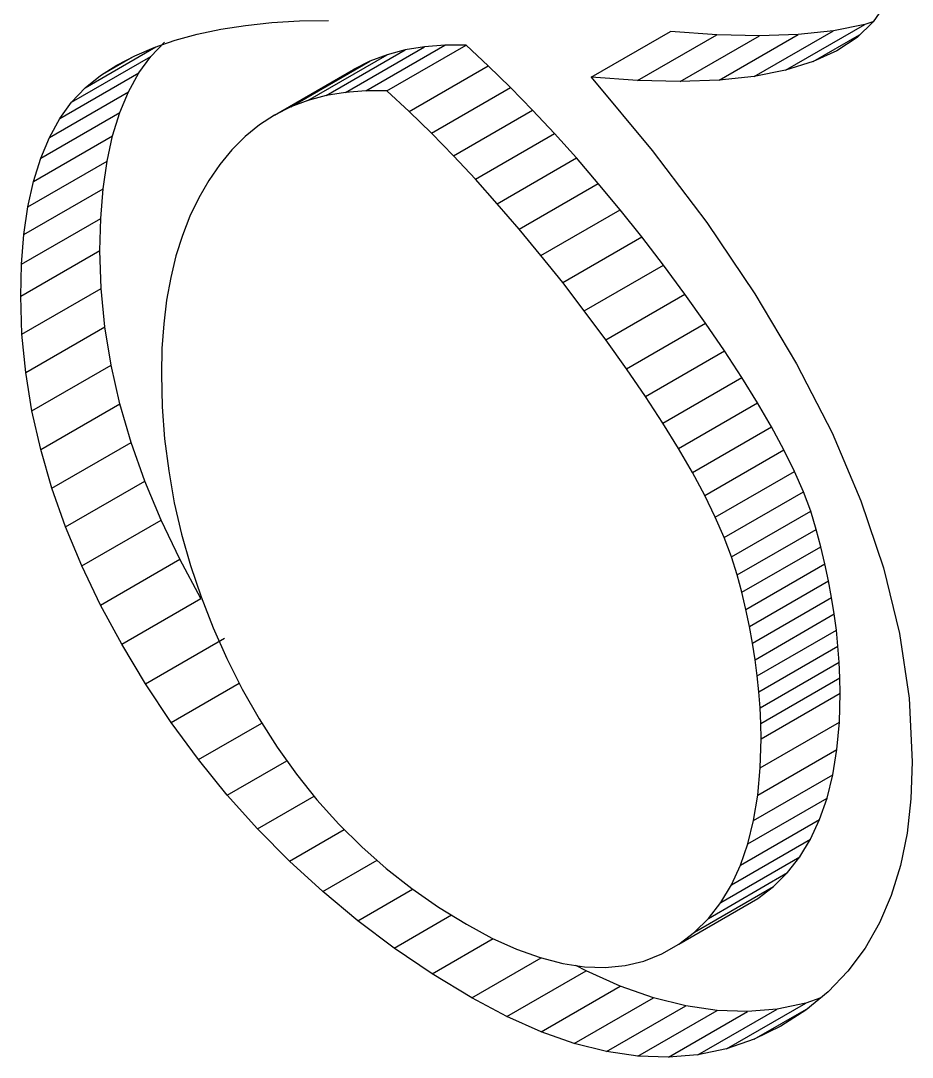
# Model space of a CAD drawing. Header units: millimetres. Extents: x -105 to 105, y -148 to 148.
# Drawn here: x 41.598 to 42.554, y -63.29 to -62.179 of the extents above; entities that cross this region are included whole.
import ezdxf

# ---------------------------------------------------------------- set-up
doc = ezdxf.new("R2010")
doc.units = ezdxf.units.MM
doc.layers.get('0').update_dxf_attribs({"lineweight": 18})

msp = doc.modelspace()

# ---------------------------------------------------------------- linework, layer by layer
at = {"color": 7, "lineweight": 30, "ltscale": 0.000491187}
msp.add_line((42.5253, -62.1608), (42.5119, -62.1802), dxfattribs=at)
at = {"color": 7, "lineweight": 30, "ltscale": 0.000589946}
msp.add_line((41.839, -62.1842), (41.8672, -62.1812), dxfattribs=at)
at = {"color": 7, "lineweight": 30, "ltscale": 0.000618684}
msp.add_line((41.8672, -62.1812), (41.8969, -62.1794), dxfattribs=at)
at = {"color": 7, "lineweight": 30, "ltscale": 0.000648239}
msp.add_line((41.8969, -62.1794), (41.928, -62.1788), dxfattribs=at)
at = {"color": 7, "lineweight": 30, "ltscale": 0.000505027}
msp.add_line((42.5119, -62.1802), (42.4945, -62.197), dxfattribs=at)
at = {"color": 7, "lineweight": 30, "ltscale": 0.000192453}
msp.add_line((42.5116, -62.1805), (42.5028, -62.1832), dxfattribs=at)
at = {"color": 7, "lineweight": 30, "ltscale": 0.000536433}
msp.add_line((41.7872, -62.1936), (41.8124, -62.1883), dxfattribs=at)
at = {"color": 7, "lineweight": 30, "ltscale": 0.000562448}
msp.add_line((41.8124, -62.1883), (41.839, -62.1842), dxfattribs=at)
at = {"color": 7, "lineweight": 30, "ltscale": 0.002041}
for p, q in [((42.2096, -62.2396), (42.2944, -62.1906)), ((42.3843, -62.2388), (42.4692, -62.1898)), ((42.4179, -62.2322), (42.5028, -62.1832)), ((42.2593, -62.2433), (42.3442, -62.1943)), ((42.305, -62.2443), (42.3899, -62.1954)), ((42.3467, -62.2429), (42.4316, -62.1939)), ((41.9254, -62.2594), (42.0103, -62.2104)), ((41.9461, -62.256), (42.0309, -62.207)), ((41.9678, -62.2543), (42.0526, -62.2053)), ((41.9905, -62.2544), (42.0754, -62.2054)), ((41.6526, -62.2664), (41.7375, -62.2174)), ((41.8874, -62.2716), (41.9723, -62.2226)), ((41.9059, -62.2646), (41.9907, -62.2156)), ((41.6398, -62.2841), (41.7247, -62.2351)), ((41.87, -62.2804), (41.9549, -62.2314)), ((42.0144, -62.2766), (42.0992, -62.2276)), ((41.6287, -62.3042), (41.7136, -62.2552)), ((42.0382, -62.2997), (42.123, -62.2508)), ((41.6194, -62.3266), (41.7042, -62.2777)), ((41.6117, -62.3515), (41.6965, -62.3025)), ((42.0854, -62.3491), (42.1703, -62.3001)), ((42.1089, -62.3753), (42.1938, -62.3263)), ((41.6057, -62.3787), (41.6905, -62.3297)), ((41.6014, -62.4082), (41.6863, -62.3592)), ((42.1324, -62.4025), (42.2172, -62.3535)), ((42.1557, -62.4307), (42.2406, -62.3817)), ((41.5989, -62.4402), (41.6837, -62.3912)), ((42.179, -62.4599), (42.2638, -62.4109)), ((42.2021, -62.4901), (42.287, -62.4411)), ((41.5993, -62.5153), (41.6842, -62.4663)), ((42.2252, -62.5213), (42.3101, -62.4723)), ((42.2474, -62.5523), (42.3322, -62.5033)), ((41.6034, -62.5562), (41.6882, -62.5072)), ((42.2677, -62.582), (42.3525, -62.5331)), ((41.61, -62.5974), (41.6949, -62.5484)), ((42.2863, -62.6105), (42.3711, -62.5615)), ((41.6194, -62.6387), (41.7043, -62.5897)), ((42.303, -62.6377), (42.3879, -62.5887)), ((42.318, -62.6635), (42.4029, -62.6145)), ((41.6314, -62.6801), (41.7163, -62.6312)), ((42.3312, -62.6881), (42.416, -62.6391)), ((42.3426, -62.7113), (42.4274, -62.6623)), ((41.6461, -62.7218), (41.731, -62.6728)), ((42.3522, -62.7333), (42.437, -62.6843)), ((41.6635, -62.7636), (41.7484, -62.7146)), ((42.36, -62.754), (42.4449, -62.705)), ((42.366, -62.7733), (42.4509, -62.7244)), ((42.3709, -62.7919), (42.4557, -62.743)), ((41.6836, -62.8055), (41.7684, -62.7565)), ((42.3752, -62.8103), (42.4601, -62.7613)), ((42.3791, -62.8285), (42.4639, -62.7795)), ((41.7063, -62.8476), (41.7911, -62.7987)), ((42.3824, -62.8464), (42.4672, -62.7974)), ((42.3852, -62.8641), (42.4701, -62.8151)), ((42.3875, -62.8815), (42.4724, -62.8325)), ((41.7317, -62.8899), (41.8165, -62.8409)), ((42.3893, -62.8987), (42.4741, -62.8498)), ((42.3906, -62.9158), (42.4754, -62.8668)), ((42.3916, -62.9491), (42.4765, -62.9001)), ((42.3907, -62.9802), (42.4756, -62.9312)), ((42.3881, -63.0094), (42.4729, -62.9604)), ((42.3837, -63.0365), (42.4685, -62.9875)), ((42.3775, -63.0615), (42.4624, -63.0125)), ((42.3696, -63.0845), (42.4544, -63.0355)), ((42.3599, -63.1055), (42.4447, -63.0565)), ((42.3484, -63.1245), (42.4333, -63.0755)), ((42.3352, -63.1414), (42.42, -63.0924)), ((42.3202, -63.1563), (42.405, -63.1073)), ((42.3034, -63.1691), (42.3883, -63.1201)), ((42.1192, -63.2467), (42.204, -63.1977)), ((42.1558, -63.263), (42.2407, -63.214)), ((42.1914, -63.2755), (42.2763, -63.2265)), ((42.2261, -63.2843), (42.3109, -63.2353)), ((42.3546, -63.2812), (42.4395, -63.2323)), ((42.2597, -63.2892), (42.3445, -63.2402)), ((42.2923, -63.2903), (42.3772, -63.2414)), ((42.324, -63.2877), (42.4088, -63.2387))]:
    msp.add_line(p, q, dxfattribs=at)
at = {"color": 7, "lineweight": 30, "ltscale": 0.001039}
for p, q in [((42.3442, -62.1943), (42.2944, -62.1906)), ((42.2593, -62.2433), (42.2096, -62.2396))]:
    msp.add_line(p, q, dxfattribs=at)
at = {"color": 7, "lineweight": 30, "ltscale": 0.00078844}
msp.add_line((42.4692, -62.1898), (42.4316, -62.1939), dxfattribs=at)
at = {"color": 7, "lineweight": 30, "ltscale": 0.00071304}
for p, q in [((42.5028, -62.1832), (42.4692, -62.1898)), ((42.4179, -62.2322), (42.3843, -62.2388))]:
    msp.add_line(p, q, dxfattribs=at)
at = {"color": 7, "lineweight": 30, "ltscale": 0.000440128}
msp.add_line((41.7375, -62.2174), (41.752, -62.202), dxfattribs=at)
at = {"color": 7, "lineweight": 30, "ltscale": 0.000490272}
msp.add_line((41.7412, -62.2078), (41.7634, -62.2001), dxfattribs=at)
at = {"color": 7, "lineweight": 30, "ltscale": 0.000512698}
msp.add_line((41.7634, -62.2001), (41.7872, -62.1936), dxfattribs=at)
at = {"color": 7, "lineweight": 30, "ltscale": 0.000952805}
msp.add_line((42.3899, -62.1954), (42.3442, -62.1943), dxfattribs=at)
at = {"color": 7, "lineweight": 30, "ltscale": 0.000868775}
msp.add_line((42.4316, -62.1939), (42.3899, -62.1954), dxfattribs=at)
at = {"color": 7, "lineweight": 30, "ltscale": 0.0012}
msp.add_line((42.4475, -62.223), (42.4973, -62.1942), dxfattribs=at)
at = {"color": 7, "lineweight": 30, "ltscale": 0.000537362}
msp.add_line((42.4945, -62.197), (42.473, -62.2113), dxfattribs=at)
at = {"color": 7, "lineweight": 30, "ltscale": 0.001823}
msp.add_line((41.6671, -62.251), (41.7429, -62.2072), dxfattribs=at)
at = {"color": 7, "lineweight": 30, "ltscale": 0.00047034}
msp.add_line((41.7204, -62.2167), (41.7412, -62.2078), dxfattribs=at)
at = {"color": 7, "lineweight": 30, "ltscale": 0.000421298}
for p, q in [((42.0103, -62.2104), (41.9907, -62.2156)), ((41.9254, -62.2594), (41.9059, -62.2646))]:
    msp.add_line(p, q, dxfattribs=at)
at = {"color": 7, "lineweight": 30, "ltscale": 0.000435544}
msp.add_line((42.0309, -62.207), (42.0103, -62.2104), dxfattribs=at)
at = {"color": 7, "lineweight": 30, "ltscale": 0.000453373}
msp.add_line((42.0526, -62.2053), (42.0309, -62.207), dxfattribs=at)
at = {"color": 7, "lineweight": 30, "ltscale": 0.000474934}
msp.add_line((42.0754, -62.2054), (42.0526, -62.2053), dxfattribs=at)
at = {"color": 7, "lineweight": 30, "ltscale": 0.000678301}
for p, q in [((42.0992, -62.2276), (42.0754, -62.2054)), ((42.0144, -62.2766), (41.9905, -62.2544))]:
    msp.add_line(p, q, dxfattribs=at)
at = {"color": 7, "lineweight": 30, "ltscale": 0.000585135}
msp.add_line((42.473, -62.2113), (42.4475, -62.223), dxfattribs=at)
at = {"color": 7, "lineweight": 30, "ltscale": 0.000836925}
msp.add_line((41.6834, -62.238), (41.7181, -62.2179), dxfattribs=at)
at = {"color": 7, "lineweight": 30, "ltscale": 0.00045318}
msp.add_line((41.7012, -62.2267), (41.7204, -62.2167), dxfattribs=at)
at = {"color": 7, "lineweight": 30, "ltscale": 0.000455782}
msp.add_line((41.7247, -62.2351), (41.7375, -62.2174), dxfattribs=at)
at = {"color": 7, "lineweight": 30, "ltscale": 0.000405856}
msp.add_line((41.9723, -62.2226), (41.9549, -62.2314), dxfattribs=at)
at = {"color": 7, "lineweight": 30, "ltscale": 0.000411207}
for p, q in [((41.9907, -62.2156), (41.9723, -62.2226)), ((41.9059, -62.2646), (41.8874, -62.2716))]:
    msp.add_line(p, q, dxfattribs=at)
at = {"color": 7, "lineweight": 30, "ltscale": 0.000644672}
msp.add_line((42.4475, -62.223), (42.4179, -62.2322), dxfattribs=at)
at = {"color": 7, "lineweight": 30, "ltscale": 0.000438367}
msp.add_line((41.6834, -62.238), (41.7012, -62.2267), dxfattribs=at)
at = {"color": 7, "lineweight": 30, "ltscale": 0.000478078}
msp.add_line((41.7136, -62.2552), (41.7247, -62.2351), dxfattribs=at)
at = {"color": 7, "lineweight": 30, "ltscale": 0.000691933}
msp.add_line((42.123, -62.2508), (42.0992, -62.2276), dxfattribs=at)
at = {"color": 7, "lineweight": 30, "ltscale": 0.000433114}
msp.add_line((41.6671, -62.251), (41.6834, -62.238), dxfattribs=at)
at = {"color": 7, "lineweight": 30, "ltscale": 0.00213}
msp.add_line((42.2096, -62.2396), (42.275, -62.3182), dxfattribs=at)
at = {"color": 7, "lineweight": 30, "ltscale": 0.000952796}
msp.add_line((42.305, -62.2443), (42.2593, -62.2433), dxfattribs=at)
at = {"color": 7, "lineweight": 30, "ltscale": 0.000868394}
msp.add_line((42.3467, -62.2429), (42.305, -62.2443), dxfattribs=at)
at = {"color": 7, "lineweight": 30, "ltscale": 0.000788779}
msp.add_line((42.3843, -62.2388), (42.3467, -62.2429), dxfattribs=at)
at = {"color": 7, "lineweight": 30, "ltscale": 0.000440406}
msp.add_line((41.6526, -62.2664), (41.6671, -62.251), dxfattribs=at)
at = {"color": 7, "lineweight": 30, "ltscale": 0.000507531}
msp.add_line((41.7042, -62.2777), (41.7136, -62.2552), dxfattribs=at)
at = {"color": 7, "lineweight": 30, "ltscale": 0.000435481}
msp.add_line((41.9461, -62.256), (41.9254, -62.2594), dxfattribs=at)
at = {"color": 7, "lineweight": 30, "ltscale": 0.000453402}
msp.add_line((41.9678, -62.2543), (41.9461, -62.256), dxfattribs=at)
at = {"color": 7, "lineweight": 30, "ltscale": 0.000474935}
msp.add_line((41.9905, -62.2544), (41.9678, -62.2543), dxfattribs=at)
at = {"color": 7, "lineweight": 30, "ltscale": 0.000705135}
msp.add_line((42.1467, -62.2749), (42.123, -62.2508), dxfattribs=at)
at = {"color": 7, "lineweight": 30, "ltscale": 0.000455473}
msp.add_line((41.6398, -62.2841), (41.6526, -62.2664), dxfattribs=at)
at = {"color": 7, "lineweight": 30, "ltscale": 0.000541517}
for p, q in [((41.6965, -62.3025), (41.7042, -62.2777)), ((41.6117, -62.3515), (41.6194, -62.3266))]:
    msp.add_line(p, q, dxfattribs=at)
at = {"color": 7, "lineweight": 30, "ltscale": 0.0004042}
msp.add_line((41.87, -62.2804), (41.8538, -62.2909), dxfattribs=at)
at = {"color": 7, "lineweight": 30, "ltscale": 0.000406028}
msp.add_line((41.8874, -62.2716), (41.87, -62.2804), dxfattribs=at)
at = {"color": 7, "lineweight": 30, "ltscale": 0.000691667}
msp.add_line((42.0382, -62.2997), (42.0144, -62.2766), dxfattribs=at)
at = {"color": 7, "lineweight": 30, "ltscale": 0.002042}
for p, q in [((42.0618, -62.3239), (42.1467, -62.2749)), ((41.598, -62.4745), (41.6829, -62.4255)), ((42.3913, -62.9325), (42.4762, -62.8835))]:
    msp.add_line(p, q, dxfattribs=at)
at = {"color": 7, "lineweight": 30, "ltscale": 0.0007187}
msp.add_line((42.1703, -62.3001), (42.1467, -62.2749), dxfattribs=at)
at = {"color": 7, "lineweight": 30, "ltscale": 0.000478412}
msp.add_line((41.6287, -62.3042), (41.6398, -62.2841), dxfattribs=at)
at = {"color": 7, "lineweight": 30, "ltscale": 0.000407921}
msp.add_line((41.8538, -62.2909), (41.8385, -62.3033), dxfattribs=at)
at = {"color": 7, "lineweight": 30, "ltscale": 0.000579972}
for p, q in [((41.6905, -62.3297), (41.6965, -62.3025)), ((41.6057, -62.3787), (41.6117, -62.3515))]:
    msp.add_line(p, q, dxfattribs=at)
at = {"color": 7, "lineweight": 30, "ltscale": 0.000415939}
msp.add_line((41.8385, -62.3033), (41.8244, -62.3174), dxfattribs=at)
at = {"color": 7, "lineweight": 30, "ltscale": 0.00070514}
msp.add_line((42.0618, -62.3239), (42.0382, -62.2997), dxfattribs=at)
at = {"color": 7, "lineweight": 30, "ltscale": 0.000733132}
for p, q in [((42.1938, -62.3263), (42.1703, -62.3001)), ((42.1089, -62.3753), (42.0854, -62.3491))]:
    msp.add_line(p, q, dxfattribs=at)
at = {"color": 7, "lineweight": 30, "ltscale": 0.000507179}
msp.add_line((41.6194, -62.3266), (41.6287, -62.3042), dxfattribs=at)
at = {"color": 7, "lineweight": 30, "ltscale": 0.000427914}
msp.add_line((41.8244, -62.3174), (41.8113, -62.3332), dxfattribs=at)
at = {"color": 7, "lineweight": 30, "ltscale": 0.000718961}
msp.add_line((42.0854, -62.3491), (42.0618, -62.3239), dxfattribs=at)
at = {"color": 7, "lineweight": 30, "ltscale": 0.000747629}
for p, q in [((42.2172, -62.3535), (42.1938, -62.3263)), ((42.1324, -62.4025), (42.1089, -62.3753))]:
    msp.add_line(p, q, dxfattribs=at)
at = {"color": 7, "lineweight": 30, "ltscale": 0.002022}
msp.add_line((42.275, -62.3182), (42.3335, -62.3956), dxfattribs=at)
at = {"color": 7, "lineweight": 30, "ltscale": 0.000622075}
msp.add_line((41.6863, -62.3592), (41.6905, -62.3297), dxfattribs=at)
at = {"color": 7, "lineweight": 30, "ltscale": 0.00043763}
msp.add_line((41.8113, -62.3332), (41.7995, -62.3505), dxfattribs=at)
at = {"color": 7, "lineweight": 30, "ltscale": 0.000667423}
msp.add_line((41.6837, -62.3912), (41.6863, -62.3592), dxfattribs=at)
at = {"color": 7, "lineweight": 30, "ltscale": 0.000444153}
msp.add_line((41.7995, -62.3505), (41.7888, -62.369), dxfattribs=at)
at = {"color": 7, "lineweight": 30, "ltscale": 0.000762675}
msp.add_line((42.2406, -62.3817), (42.2172, -62.3535), dxfattribs=at)
at = {"color": 7, "lineweight": 30, "ltscale": 0.000453348}
msp.add_line((41.7888, -62.369), (41.7794, -62.3886), dxfattribs=at)
at = {"color": 7, "lineweight": 30, "ltscale": 0.000622452}
msp.add_line((41.6014, -62.4082), (41.6057, -62.3787), dxfattribs=at)
at = {"color": 7, "lineweight": 30, "ltscale": 0.000777463}
for p, q in [((42.2638, -62.4109), (42.2406, -62.3817)), ((42.179, -62.4599), (42.1557, -62.4307))]:
    msp.add_line(p, q, dxfattribs=at)
at = {"color": 7, "lineweight": 30, "ltscale": 0.000714327}
msp.add_line((41.6829, -62.4255), (41.6837, -62.3912), dxfattribs=at)
at = {"color": 7, "lineweight": 30, "ltscale": 0.000464562}
msp.add_line((41.7794, -62.3886), (41.7713, -62.4094), dxfattribs=at)
at = {"color": 7, "lineweight": 30, "ltscale": 0.000762381}
msp.add_line((42.1557, -62.4307), (42.1324, -62.4025), dxfattribs=at)
at = {"color": 7, "lineweight": 30, "ltscale": 0.001919}
msp.add_line((42.3335, -62.3956), (42.3851, -62.4719), dxfattribs=at)
at = {"color": 7, "lineweight": 30, "ltscale": 0.000667043}
msp.add_line((41.5989, -62.4402), (41.6014, -62.4082), dxfattribs=at)
at = {"color": 7, "lineweight": 30, "ltscale": 0.000478981}
msp.add_line((41.7713, -62.4094), (41.7644, -62.4313), dxfattribs=at)
at = {"color": 7, "lineweight": 30, "ltscale": 0.000792817}
msp.add_line((42.287, -62.4411), (42.2638, -62.4109), dxfattribs=at)
at = {"color": 7, "lineweight": 30, "ltscale": 0.000850739}
msp.add_line((41.6842, -62.4663), (41.6829, -62.4255), dxfattribs=at)
at = {"color": 7, "lineweight": 30, "ltscale": 0.000494804}
msp.add_line((41.7644, -62.4313), (41.7588, -62.4544), dxfattribs=at)
at = {"color": 7, "lineweight": 30, "ltscale": 0.000714718}
msp.add_line((41.598, -62.4745), (41.5989, -62.4402), dxfattribs=at)
at = {"color": 7, "lineweight": 30, "ltscale": 0.000808656}
msp.add_line((42.3101, -62.4723), (42.287, -62.4411), dxfattribs=at)
at = {"color": 7, "lineweight": 30, "ltscale": 0.000512853}
msp.add_line((41.7588, -62.4544), (41.7544, -62.4786), dxfattribs=at)
at = {"color": 7, "lineweight": 30, "ltscale": 0.000857807}
msp.add_line((41.6882, -62.5072), (41.6842, -62.4663), dxfattribs=at)
at = {"color": 7, "lineweight": 30, "ltscale": 0.00079312}
msp.add_line((42.2021, -62.4901), (42.179, -62.4599), dxfattribs=at)
at = {"color": 7, "lineweight": 30, "ltscale": 0.000850752}
msp.add_line((41.5993, -62.5153), (41.598, -62.4745), dxfattribs=at)
at = {"color": 7, "lineweight": 30, "ltscale": 0.000532347}
msp.add_line((41.7544, -62.4786), (41.7513, -62.504), dxfattribs=at)
at = {"color": 7, "lineweight": 30, "ltscale": 0.000794218}
msp.add_line((42.3322, -62.5033), (42.3101, -62.4723), dxfattribs=at)
at = {"color": 7, "lineweight": 30, "ltscale": 0.001822}
msp.add_line((42.3851, -62.4719), (42.4298, -62.547), dxfattribs=at)
at = {"color": 7, "lineweight": 30, "ltscale": 0.00080835}
msp.add_line((42.2252, -62.5213), (42.2021, -62.4901), dxfattribs=at)
at = {"color": 7, "lineweight": 30, "ltscale": 0.000554117}
msp.add_line((41.7513, -62.504), (41.7494, -62.5305), dxfattribs=at)
at = {"color": 7, "lineweight": 30, "ltscale": 0.000750919}
msp.add_line((42.3525, -62.5331), (42.3322, -62.5033), dxfattribs=at)
at = {"color": 7, "lineweight": 30, "ltscale": 0.000868398}
for p, q in [((41.6949, -62.5484), (41.6882, -62.5072)), ((41.61, -62.5974), (41.6034, -62.5562))]:
    msp.add_line(p, q, dxfattribs=at)
at = {"color": 7, "lineweight": 30, "ltscale": 0.000857427}
msp.add_line((41.6034, -62.5562), (41.5993, -62.5153), dxfattribs=at)
at = {"color": 7, "lineweight": 30, "ltscale": 0.000794529}
msp.add_line((42.2474, -62.5523), (42.2252, -62.5213), dxfattribs=at)
at = {"color": 7, "lineweight": 30, "ltscale": 0.000576555}
msp.add_line((41.7494, -62.5305), (41.7488, -62.5582), dxfattribs=at)
at = {"color": 7, "lineweight": 30, "ltscale": 0.000707841}
for p, q in [((42.3711, -62.5615), (42.3525, -62.5331)), ((42.2863, -62.6105), (42.2677, -62.582))]:
    msp.add_line(p, q, dxfattribs=at)
at = {"color": 7, "lineweight": 30, "ltscale": 0.000882109}
msp.add_line((41.7043, -62.5897), (41.6949, -62.5484), dxfattribs=at)
at = {"color": 7, "lineweight": 30, "ltscale": 0.001732}
msp.add_line((42.4298, -62.547), (42.4677, -62.621), dxfattribs=at)
at = {"color": 7, "lineweight": 30, "ltscale": 0.000723498}
msp.add_line((41.7488, -62.5582), (41.7496, -62.5929), dxfattribs=at)
at = {"color": 7, "lineweight": 30, "ltscale": 0.000750604}
msp.add_line((42.2677, -62.582), (42.2474, -62.5523), dxfattribs=at)
at = {"color": 7, "lineweight": 30, "ltscale": 0.00066461}
msp.add_line((42.3879, -62.5887), (42.3711, -62.5615), dxfattribs=at)
at = {"color": 7, "lineweight": 30, "ltscale": 0.000899644}
msp.add_line((41.7163, -62.6312), (41.7043, -62.5897), dxfattribs=at)
at = {"color": 7, "lineweight": 30, "ltscale": 0.000720347}
msp.add_line((41.7496, -62.5929), (41.7522, -62.6274), dxfattribs=at)
at = {"color": 7, "lineweight": 30, "ltscale": 0.000622824}
msp.add_line((42.4029, -62.6145), (42.3879, -62.5887), dxfattribs=at)
at = {"color": 7, "lineweight": 30, "ltscale": 0.000882481}
msp.add_line((41.6194, -62.6387), (41.61, -62.5974), dxfattribs=at)
at = {"color": 7, "lineweight": 30, "ltscale": 0.000664934}
msp.add_line((42.303, -62.6377), (42.2863, -62.6105), dxfattribs=at)
at = {"color": 7, "lineweight": 30, "ltscale": 0.000580622}
for p, q in [((42.416, -62.6391), (42.4029, -62.6145)), ((42.3312, -62.6881), (42.318, -62.6635))]:
    msp.add_line(p, q, dxfattribs=at)
at = {"color": 7, "lineweight": 30, "ltscale": 0.001649}
msp.add_line((42.4677, -62.621), (42.4987, -62.6938), dxfattribs=at)
at = {"color": 7, "lineweight": 30, "ltscale": 0.000919598}
msp.add_line((41.731, -62.6728), (41.7163, -62.6312), dxfattribs=at)
at = {"color": 7, "lineweight": 30, "ltscale": 0.00072019}
msp.add_line((41.7522, -62.6274), (41.7566, -62.6617), dxfattribs=at)
at = {"color": 7, "lineweight": 30, "ltscale": 0.000899278}
msp.add_line((41.6314, -62.6801), (41.6194, -62.6387), dxfattribs=at)
at = {"color": 7, "lineweight": 30, "ltscale": 0.000622494}
msp.add_line((42.318, -62.6635), (42.303, -62.6377), dxfattribs=at)
at = {"color": 7, "lineweight": 30, "ltscale": 0.000539451}
msp.add_line((42.4274, -62.6623), (42.416, -62.6391), dxfattribs=at)
at = {"color": 7, "lineweight": 30, "ltscale": 0.000720681}
msp.add_line((41.7566, -62.6617), (41.7626, -62.6958), dxfattribs=at)
at = {"color": 7, "lineweight": 30, "ltscale": 0.000499503}
for p, q in [((42.437, -62.6843), (42.4274, -62.6623)), ((42.3522, -62.7333), (42.3426, -62.7113))]:
    msp.add_line(p, q, dxfattribs=at)
at = {"color": 7, "lineweight": 30, "ltscale": 0.000919958}
msp.add_line((41.6461, -62.7218), (41.6314, -62.6801), dxfattribs=at)
at = {"color": 7, "lineweight": 30, "ltscale": 0.00094314}
msp.add_line((41.7484, -62.7146), (41.731, -62.6728), dxfattribs=at)
at = {"color": 7, "lineweight": 30, "ltscale": 0.000539793}
msp.add_line((42.3426, -62.7113), (42.3312, -62.6881), dxfattribs=at)
at = {"color": 7, "lineweight": 30, "ltscale": 0.000460453}
msp.add_line((42.4449, -62.705), (42.437, -62.6843), dxfattribs=at)
at = {"color": 7, "lineweight": 30, "ltscale": 0.000723901}
msp.add_line((41.7626, -62.6958), (41.7705, -62.7296), dxfattribs=at)
at = {"color": 7, "lineweight": 30, "ltscale": 0.001576}
msp.add_line((42.4987, -62.6938), (42.5228, -62.7655), dxfattribs=at)
at = {"color": 7, "lineweight": 30, "ltscale": 0.000968985}
for p, q in [((41.7684, -62.7565), (41.7484, -62.7146)), ((41.6836, -62.8055), (41.6635, -62.7636))]:
    msp.add_line(p, q, dxfattribs=at)
at = {"color": 7, "lineweight": 30, "ltscale": 0.000422545}
msp.add_line((42.4509, -62.7244), (42.4449, -62.705), dxfattribs=at)
at = {"color": 7, "lineweight": 30, "ltscale": 0.000942788}
msp.add_line((41.6635, -62.7636), (41.6461, -62.7218), dxfattribs=at)
at = {"color": 7, "lineweight": 30, "ltscale": 0.000400636}
for p, q in [((42.4557, -62.743), (42.4509, -62.7244)), ((42.3709, -62.7919), (42.366, -62.7733))]:
    msp.add_line(p, q, dxfattribs=at)
at = {"color": 7, "lineweight": 30, "ltscale": 0.000728398}
msp.add_line((41.7705, -62.7296), (41.78, -62.7632), dxfattribs=at)
at = {"color": 7, "lineweight": 30, "ltscale": 0.000459961}
msp.add_line((42.36, -62.754), (42.3522, -62.7333), dxfattribs=at)
at = {"color": 7, "lineweight": 30, "ltscale": 0.000393238}
msp.add_line((42.4601, -62.7613), (42.4557, -62.743), dxfattribs=at)
at = {"color": 7, "lineweight": 30, "ltscale": 0.000996949}
for p, q in [((41.7911, -62.7987), (41.7684, -62.7565)), ((41.7063, -62.8476), (41.6836, -62.8055))]:
    msp.add_line(p, q, dxfattribs=at)
at = {"color": 7, "lineweight": 30, "ltscale": 0.000422658}
msp.add_line((42.366, -62.7733), (42.36, -62.754), dxfattribs=at)
at = {"color": 7, "lineweight": 30, "ltscale": 0.000735132}
msp.add_line((41.78, -62.7632), (41.7913, -62.7967), dxfattribs=at)
at = {"color": 7, "lineweight": 30, "ltscale": 0.000386352}
for p, q in [((42.4639, -62.7795), (42.4601, -62.7613)), ((42.3791, -62.8285), (42.3752, -62.8103))]:
    msp.add_line(p, q, dxfattribs=at)
at = {"color": 7, "lineweight": 30, "ltscale": 0.001513}
msp.add_line((42.5228, -62.7655), (42.54, -62.8361), dxfattribs=at)
at = {"color": 7, "lineweight": 30, "ltscale": 0.000379857}
msp.add_line((42.4672, -62.7974), (42.4639, -62.7795), dxfattribs=at)
at = {"color": 7, "lineweight": 30, "ltscale": 0.000393609}
msp.add_line((42.3752, -62.8103), (42.3709, -62.7919), dxfattribs=at)
at = {"color": 7, "lineweight": 30, "ltscale": 0.000743241}
msp.add_line((41.7913, -62.7967), (41.8043, -62.8299), dxfattribs=at)
at = {"color": 7, "lineweight": 30, "ltscale": 0.000373153}
for p, q in [((42.4701, -62.8151), (42.4672, -62.7974)), ((42.3852, -62.8641), (42.3824, -62.8464))]:
    msp.add_line(p, q, dxfattribs=at)
at = {"color": 7, "lineweight": 30, "ltscale": 0.000366655}
msp.add_line((42.4724, -62.8325), (42.4701, -62.8151), dxfattribs=at)
at = {"color": 7, "lineweight": 30, "ltscale": 0.000752881}
msp.add_line((41.8043, -62.8299), (41.819, -62.8629), dxfattribs=at)
at = {"color": 7, "lineweight": 30, "ltscale": 0.000379482}
msp.add_line((42.3824, -62.8464), (42.3791, -62.8285), dxfattribs=at)
at = {"color": 7, "lineweight": 30, "ltscale": 0.000360904}
msp.add_line((42.4741, -62.8498), (42.4724, -62.8325), dxfattribs=at)
at = {"color": 7, "lineweight": 30, "ltscale": 0.001461}
msp.add_line((42.54, -62.8361), (42.5503, -62.9054), dxfattribs=at)
at = {"color": 7, "lineweight": 30, "ltscale": 0.001028}
for p, q in [((41.7317, -62.8899), (41.7063, -62.8476)), ((41.7885, -62.9712), (41.7593, -62.9314))]:
    msp.add_line(p, q, dxfattribs=at)
at = {"color": 7, "lineweight": 30, "ltscale": 0.00035501}
msp.add_line((42.4754, -62.8668), (42.4741, -62.8498), dxfattribs=at)
at = {"color": 7, "lineweight": 30, "ltscale": 0.000764624}
msp.add_line((41.819, -62.8629), (41.8355, -62.8957), dxfattribs=at)
at = {"color": 7, "lineweight": 30, "ltscale": 0.000367033}
msp.add_line((42.3875, -62.8815), (42.3852, -62.8641), dxfattribs=at)
at = {"color": 7, "lineweight": 30, "ltscale": 0.000349811}
msp.add_line((42.4762, -62.8835), (42.4754, -62.8668), dxfattribs=at)
at = {"color": 7, "lineweight": 30, "ltscale": 0.000360525}
msp.add_line((42.3893, -62.8987), (42.3875, -62.8815), dxfattribs=at)
at = {"color": 7, "lineweight": 30, "ltscale": 0.001038}
msp.add_line((41.7593, -62.9314), (41.7317, -62.8899), dxfattribs=at)
at = {"color": 7, "lineweight": 30, "ltscale": 0.001757}
msp.add_line((41.7593, -62.9314), (41.8323, -62.8893), dxfattribs=at)
at = {"color": 7, "lineweight": 30, "ltscale": 0.000344503}
msp.add_line((42.4765, -62.9001), (42.4762, -62.8835), dxfattribs=at)
at = {"color": 7, "lineweight": 30, "ltscale": 0.00076406}
msp.add_line((41.8355, -62.8957), (41.8535, -62.9276), dxfattribs=at)
at = {"color": 7, "lineweight": 30, "ltscale": 0.00035539}
msp.add_line((42.3906, -62.9158), (42.3893, -62.8987), dxfattribs=at)
at = {"color": 7, "lineweight": 30, "ltscale": 0.00064952}
for p, q in [((42.4756, -62.9312), (42.4765, -62.9001)), ((42.3907, -62.9802), (42.3916, -62.9491))]:
    msp.add_line(p, q, dxfattribs=at)
at = {"color": 7, "lineweight": 30, "ltscale": 0.001424}
msp.add_line((42.5503, -62.9054), (42.5537, -62.9737), dxfattribs=at)
at = {"color": 7, "lineweight": 30, "ltscale": 0.000349793}
msp.add_line((42.3913, -62.9325), (42.3906, -62.9158), dxfattribs=at)
at = {"color": 7, "lineweight": 30, "ltscale": 0.001633}
msp.add_line((41.7885, -62.9712), (41.8564, -62.932), dxfattribs=at)
at = {"color": 7, "lineweight": 30, "ltscale": 0.000751359}
msp.add_line((41.8535, -62.9276), (41.8729, -62.958), dxfattribs=at)
at = {"color": 7, "lineweight": 30, "ltscale": 0.000344509}
msp.add_line((42.3916, -62.9491), (42.3913, -62.9325), dxfattribs=at)
at = {"color": 7, "lineweight": 30, "ltscale": 0.000609779}
msp.add_line((42.4729, -62.9604), (42.4756, -62.9312), dxfattribs=at)
at = {"color": 7, "lineweight": 30, "ltscale": 0.000741315}
msp.add_line((41.8729, -62.958), (41.8936, -62.987), dxfattribs=at)
at = {"color": 7, "lineweight": 30, "ltscale": 0.000571635}
msp.add_line((42.4685, -62.9875), (42.4729, -62.9604), dxfattribs=at)
at = {"color": 7, "lineweight": 30, "ltscale": 0.00102}
msp.add_line((41.8193, -63.0092), (41.7885, -62.9712), dxfattribs=at)
at = {"color": 7, "lineweight": 30, "ltscale": 0.001535}
msp.add_line((41.8193, -63.0092), (41.8831, -62.9724), dxfattribs=at)
at = {"color": 7, "lineweight": 30, "ltscale": 0.000609399}
msp.add_line((42.3881, -63.0094), (42.3907, -62.9802), dxfattribs=at)
at = {"color": 7, "lineweight": 30, "ltscale": 0.000823354}
msp.add_line((42.5537, -62.9737), (42.5523, -63.0132), dxfattribs=at)
at = {"color": 7, "lineweight": 30, "ltscale": 0.000733197}
msp.add_line((41.8936, -62.987), (41.9156, -63.0144), dxfattribs=at)
at = {"color": 7, "lineweight": 30, "ltscale": 0.000537822}
for p, q in [((42.4624, -63.0125), (42.4685, -62.9875)), ((42.3775, -63.0615), (42.3837, -63.0365))]:
    msp.add_line(p, q, dxfattribs=at)
at = {"color": 7, "lineweight": 30, "ltscale": 0.001015}
msp.add_line((41.8518, -63.0455), (41.8193, -63.0092), dxfattribs=at)
at = {"color": 7, "lineweight": 30, "ltscale": 0.001458}
msp.add_line((41.8518, -63.0455), (41.9125, -63.0105), dxfattribs=at)
at = {"color": 7, "lineweight": 30, "ltscale": 0.000727688}
msp.add_line((41.9156, -63.0144), (41.939, -63.0404), dxfattribs=at)
at = {"color": 7, "lineweight": 30, "ltscale": 0.000572011}
msp.add_line((42.3837, -63.0365), (42.3881, -63.0094), dxfattribs=at)
at = {"color": 7, "lineweight": 30, "ltscale": 0.000507284}
for p, q in [((42.4544, -63.0355), (42.4624, -63.0125)), ((42.3696, -63.0845), (42.3775, -63.0615))]:
    msp.add_line(p, q, dxfattribs=at)
at = {"color": 7, "lineweight": 30, "ltscale": 0.00077597}
msp.add_line((42.5523, -63.0132), (42.5481, -63.0502), dxfattribs=at)
at = {"color": 7, "lineweight": 30, "ltscale": 0.000481839}
msp.add_line((42.4447, -63.0565), (42.4544, -63.0355), dxfattribs=at)
at = {"color": 7, "lineweight": 30, "ltscale": 0.001012}
for p, q in [((41.886, -63.08), (41.8518, -63.0455)), ((41.9218, -63.1128), (41.886, -63.08))]:
    msp.add_line(p, q, dxfattribs=at)
at = {"color": 7, "lineweight": 30, "ltscale": 0.001413}
for p, q in [((41.886, -63.08), (41.9448, -63.0461)), ((41.9593, -63.1439), (42.018, -63.11))]:
    msp.add_line(p, q, dxfattribs=at)
at = {"color": 7, "lineweight": 30, "ltscale": 0.000724531}
msp.add_line((41.939, -63.0404), (41.9637, -63.0649), dxfattribs=at)
at = {"color": 7, "lineweight": 30, "ltscale": 0.000461421}
for p, q in [((42.4333, -63.0755), (42.4447, -63.0565)), ((42.3484, -63.1245), (42.3599, -63.1055))]:
    msp.add_line(p, q, dxfattribs=at)
at = {"color": 7, "lineweight": 30, "ltscale": 0.000734213}
msp.add_line((42.5481, -63.0502), (42.5411, -63.0847), dxfattribs=at)
at = {"color": 7, "lineweight": 30, "ltscale": 0.000723245}
msp.add_line((41.9637, -63.0649), (41.9897, -63.0878), dxfattribs=at)
at = {"color": 7, "lineweight": 30, "ltscale": 0.001399}
msp.add_line((41.9218, -63.1128), (41.98, -63.0792), dxfattribs=at)
at = {"color": 7, "lineweight": 30, "ltscale": 0.000447558}
for p, q in [((42.42, -63.0924), (42.4333, -63.0755)), ((42.3352, -63.1414), (42.3484, -63.1245))]:
    msp.add_line(p, q, dxfattribs=at)
at = {"color": 7, "lineweight": 30, "ltscale": 0.000724888}
msp.add_line((41.9897, -63.0878), (42.0171, -63.1093), dxfattribs=at)
at = {"color": 7, "lineweight": 30, "ltscale": 0.000481492}
msp.add_line((42.3599, -63.1055), (42.3696, -63.0845), dxfattribs=at)
at = {"color": 7, "lineweight": 30, "ltscale": 0.00043995}
for p, q in [((42.405, -63.1073), (42.42, -63.0924)), ((42.3202, -63.1563), (42.3352, -63.1414))]:
    msp.add_line(p, q, dxfattribs=at)
at = {"color": 7, "lineweight": 30, "ltscale": 0.000698407}
msp.add_line((42.5411, -63.0847), (42.5312, -63.1168), dxfattribs=at)
at = {"color": 7, "lineweight": 30, "ltscale": 0.001014}
msp.add_line((41.9593, -63.1439), (41.9218, -63.1128), dxfattribs=at)
at = {"color": 7, "lineweight": 30, "ltscale": 0.00072847}
msp.add_line((42.0171, -63.1093), (42.0458, -63.1293), dxfattribs=at)
at = {"color": 7, "lineweight": 30, "ltscale": 0.000439635}
for p, q in [((42.3883, -63.1201), (42.405, -63.1073)), ((42.3034, -63.1691), (42.3202, -63.1563))]:
    msp.add_line(p, q, dxfattribs=at)
at = {"color": 7, "lineweight": 30, "ltscale": 0.000670247}
msp.add_line((42.5312, -63.1168), (42.5186, -63.1463), dxfattribs=at)
at = {"color": 7, "lineweight": 30, "ltscale": 0.000735058}
msp.add_line((42.0458, -63.1293), (42.0759, -63.1478), dxfattribs=at)
at = {"color": 7, "lineweight": 30, "ltscale": 0.001018}
msp.add_line((41.9984, -63.1732), (41.9593, -63.1439), dxfattribs=at)
at = {"color": 7, "lineweight": 30, "ltscale": 0.001474}
msp.add_line((41.9984, -63.1732), (42.0597, -63.1378), dxfattribs=at)
at = {"color": 7, "lineweight": 30, "ltscale": 0.000647357}
msp.add_line((42.0759, -63.1478), (42.1032, -63.1625), dxfattribs=at)
at = {"color": 7, "lineweight": 30, "ltscale": 0.000649973}
msp.add_line((42.5186, -63.1463), (42.5031, -63.1734), dxfattribs=at)
at = {"color": 7, "lineweight": 30, "ltscale": 0.001572}
msp.add_line((42.0392, -63.2008), (42.1045, -63.163), dxfattribs=at)
at = {"color": 7, "lineweight": 30, "ltscale": 0.000601991}
msp.add_line((42.1032, -63.1625), (42.1296, -63.1744), dxfattribs=at)
at = {"color": 7, "lineweight": 30, "ltscale": 0.000436249}
msp.add_line((42.2853, -63.1795), (42.3034, -63.1691), dxfattribs=at)
at = {"color": 7, "lineweight": 30, "ltscale": 0.001026}
msp.add_line((42.0392, -63.2008), (41.9984, -63.1732), dxfattribs=at)
at = {"color": 7, "lineweight": 30, "ltscale": 0.000560246}
msp.add_line((42.1296, -63.1744), (42.1549, -63.1835), dxfattribs=at)
at = {"color": 7, "lineweight": 30, "ltscale": 0.000429557}
msp.add_line((42.2661, -63.1872), (42.2853, -63.1795), dxfattribs=at)
at = {"color": 7, "lineweight": 30, "ltscale": 0.000639043}
msp.add_line((42.5031, -63.1734), (42.4848, -63.198), dxfattribs=at)
at = {"color": 7, "lineweight": 30, "ltscale": 0.001786}
msp.add_line((42.0816, -63.2266), (42.1558, -63.1837), dxfattribs=at)
at = {"color": 7, "lineweight": 30, "ltscale": 0.000523135}
msp.add_line((42.1549, -63.1835), (42.1792, -63.1898), dxfattribs=at)
at = {"color": 7, "lineweight": 30, "ltscale": 0.000490406}
msp.add_line((42.1792, -63.1898), (42.2025, -63.1933), dxfattribs=at)
at = {"color": 7, "lineweight": 30, "ltscale": 0.000255316}
msp.add_line((42.204, -63.1977), (42.1932, -63.1919), dxfattribs=at)
at = {"color": 7, "lineweight": 30, "ltscale": 0.000444183}
msp.add_line((42.2247, -63.1941), (42.2459, -63.192), dxfattribs=at)
at = {"color": 7, "lineweight": 30, "ltscale": 0.000433105}
msp.add_line((42.2459, -63.192), (42.2661, -63.1872), dxfattribs=at)
at = {"color": 7, "lineweight": 30, "ltscale": 0.001035}
msp.add_line((42.0816, -63.2266), (42.0392, -63.2008), dxfattribs=at)
at = {"color": 7, "lineweight": 30, "ltscale": 0.000463356}
msp.add_line((42.2025, -63.1933), (42.2247, -63.1941), dxfattribs=at)
at = {"color": 7, "lineweight": 30, "ltscale": 0.000835225}
for p, q in [((42.2407, -63.214), (42.204, -63.1977)), ((42.1558, -63.263), (42.1192, -63.2467))]:
    msp.add_line(p, q, dxfattribs=at)
at = {"color": 7, "lineweight": 30, "ltscale": 0.000637029}
msp.add_line((42.4848, -63.198), (42.4636, -63.2201), dxfattribs=at)
at = {"color": 7, "lineweight": 30, "ltscale": 0.000786735}
msp.add_line((42.2763, -63.2265), (42.2407, -63.214), dxfattribs=at)
at = {"color": 7, "lineweight": 30, "ltscale": 0.000645371}
msp.add_line((42.4636, -63.2201), (42.4397, -63.2398), dxfattribs=at)
at = {"color": 7, "lineweight": 30, "ltscale": 0.000888466}
msp.add_line((42.1192, -63.2467), (42.0816, -63.2266), dxfattribs=at)
at = {"color": 7, "lineweight": 30, "ltscale": 0.000743955}
for p, q in [((42.3109, -63.2353), (42.2763, -63.2265)), ((42.2261, -63.2843), (42.1914, -63.2755))]:
    msp.add_line(p, q, dxfattribs=at)
at = {"color": 7, "lineweight": 30, "ltscale": 0.000708289}
msp.add_line((42.3445, -63.2402), (42.3109, -63.2353), dxfattribs=at)
at = {"color": 7, "lineweight": 30, "ltscale": 0.00141}
msp.add_line((42.3843, -63.271), (42.4429, -63.2372), dxfattribs=at)
at = {"color": 7, "lineweight": 30, "ltscale": 0.000652545}
for p, q in [((42.4395, -63.2323), (42.4088, -63.2387)), ((42.3546, -63.2812), (42.324, -63.2877))]:
    msp.add_line(p, q, dxfattribs=at)
at = {"color": 7, "lineweight": 30, "ltscale": 0.000357572}
msp.add_line((42.4557, -63.2266), (42.4395, -63.2323), dxfattribs=at)
at = {"color": 7, "lineweight": 30, "ltscale": 0.000680572}
for p, q in [((42.3772, -63.2414), (42.3445, -63.2402)), ((42.2923, -63.2903), (42.2597, -63.2892))]:
    msp.add_line(p, q, dxfattribs=at)
at = {"color": 7, "lineweight": 30, "ltscale": 0.000661496}
msp.add_line((42.4088, -63.2387), (42.3772, -63.2414), dxfattribs=at)
at = {"color": 7, "lineweight": 30, "ltscale": 0.000662305}
msp.add_line((42.4397, -63.2398), (42.4129, -63.257), dxfattribs=at)
at = {"color": 7, "lineweight": 30, "ltscale": 0.000664843}
msp.add_line((42.4129, -63.257), (42.3843, -63.271), dxfattribs=at)
at = {"color": 7, "lineweight": 30, "ltscale": 0.000786861}
msp.add_line((42.1914, -63.2755), (42.1558, -63.263), dxfattribs=at)
at = {"color": 7, "lineweight": 30, "ltscale": 0.000653377}
msp.add_line((42.3843, -63.271), (42.3546, -63.2812), dxfattribs=at)
at = {"color": 7, "lineweight": 30, "ltscale": 0.000708233}
msp.add_line((42.2597, -63.2892), (42.2261, -63.2843), dxfattribs=at)
at = {"color": 7, "lineweight": 30, "ltscale": 0.000661465}
msp.add_line((42.324, -63.2877), (42.2923, -63.2903), dxfattribs=at)

doc.saveas('drawing.dxf')
